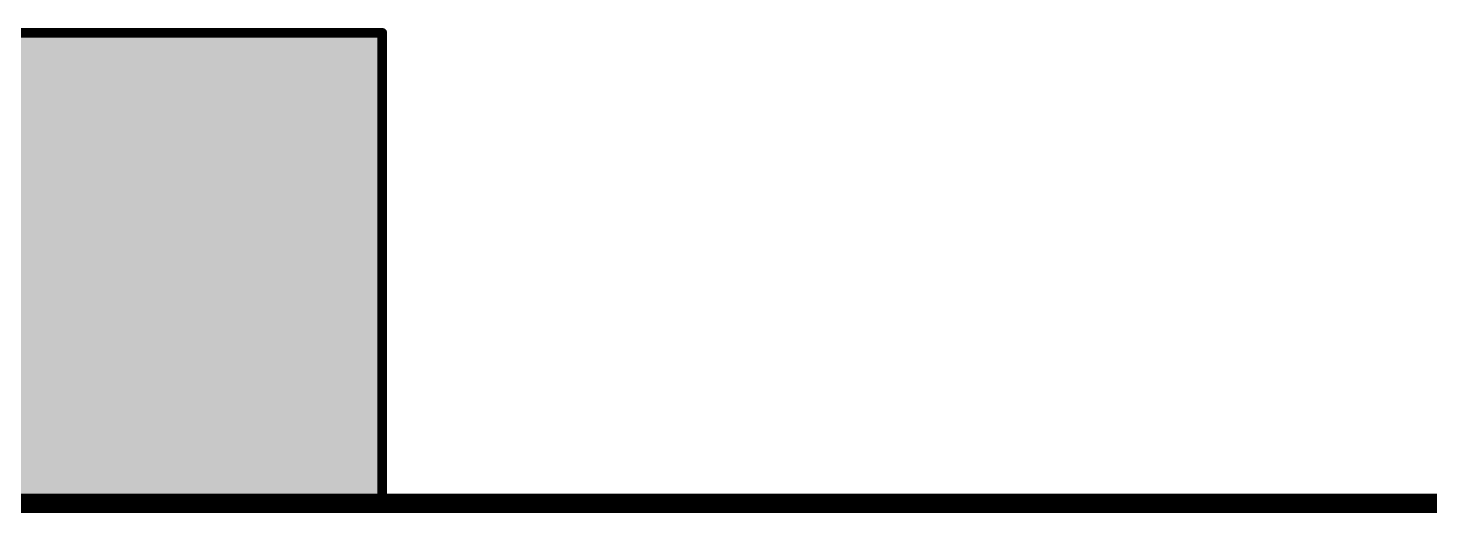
# Model space of a CAD drawing. Header units: inches. Extents: x -4 to 238, y -5 to 115.
# Drawn here: x 55.45 to 73.89, y 49.18 to 55.57 of the extents above; entities that cross this region are included whole.
import ezdxf

# ---------------------------------------------------------------- set-up
doc = ezdxf.new("R2010")
doc.units = ezdxf.units.IN
for name, color, linetype in [('Board Outline', 216, 'Continuous'), ('Keep-Out Layer', 6, 'Continuous'), ('Top Overlay', 2, 'Continuous')]:
    doc.layers.add(name, color=color, linetype=linetype)

# ---------------------------------------------------------------- blocks, each defined once
blk = doc.blocks.new('41_SMD_M______8')
at = {"layer": 'Keep-Out Layer'}
blk.add_hatch(color=6, dxfattribs=at).paths.add_polyline_path([(-9.042, 10.287), (9.042, 10.287), (9.042, 16.383), (-9.042, 16.383)])
at = {"layer": 'Top Overlay'}
for points in [[(2.743, 15.367), (5.283, 15.367), (5.283, 15.9), (2.743, 15.9)], [(5.283, 13.36), (5.283, 15.9), (4.75, 15.9), (4.75, 13.36)], [(7.29, 13.36), (7.29, 15.9), (6.756, 15.9), (6.756, 13.36)], [(4.75, 13.36), (7.29, 13.36), (7.29, 13.894), (4.75, 13.894)]]:
    blk.add_hatch(color=2, dxfattribs=at).paths.add_polyline_path(points)
for points in [[(-9.096, 16.434, 0.127, 0.127, 0), (9.091, 16.434, 0.127, 0.127, 0)], [(9.091, 10.244, 0.127, 0.127, 0), (9.091, 16.434, 0.127, 0.127, 0)], [(-9.096, 10.244, 0.127, 0.127, 0), (9.086, 10.244, 0.127, 0.127, 0)]]:
    blk.add_lwpolyline(points, format="xyseb", dxfattribs=at)
for points in [[(9.059, 16.434, 0.0635, 0.0635, 1), (9.123, 16.434, 0.0635, 0.0635, 1)], [(9.059, 16.434, 0.0635, 0.0635, 1), (9.123, 16.434, 0.0635, 0.0635, 1)], [(9.054, 10.244, 0.0635, 0.0635, 1), (9.118, 10.244, 0.0635, 0.0635, 1)], [(9.059, 10.244, 0.0635, 0.0635, 1), (9.123, 10.244, 0.0635, 0.0635, 1)]]:
    blk.add_lwpolyline(points, format="xyseb", close=True, dxfattribs=at)

msp = doc.modelspace()

# ---------------------------------------------------------------- linework, layer by layer
at = {"layer": 'Board Outline'}
msp.add_lwpolyline([(26.924, 49.312, 0.254, 0.254, 0), (75.106, 49.312, 0.254, 0.254, 0)], format="xyseb", dxfattribs=at)

# ---------------------------------------------------------------- block references
msp.add_blockref('41_SMD_M______8', (51.02, 39.068))

doc.saveas('drawing.dxf')
